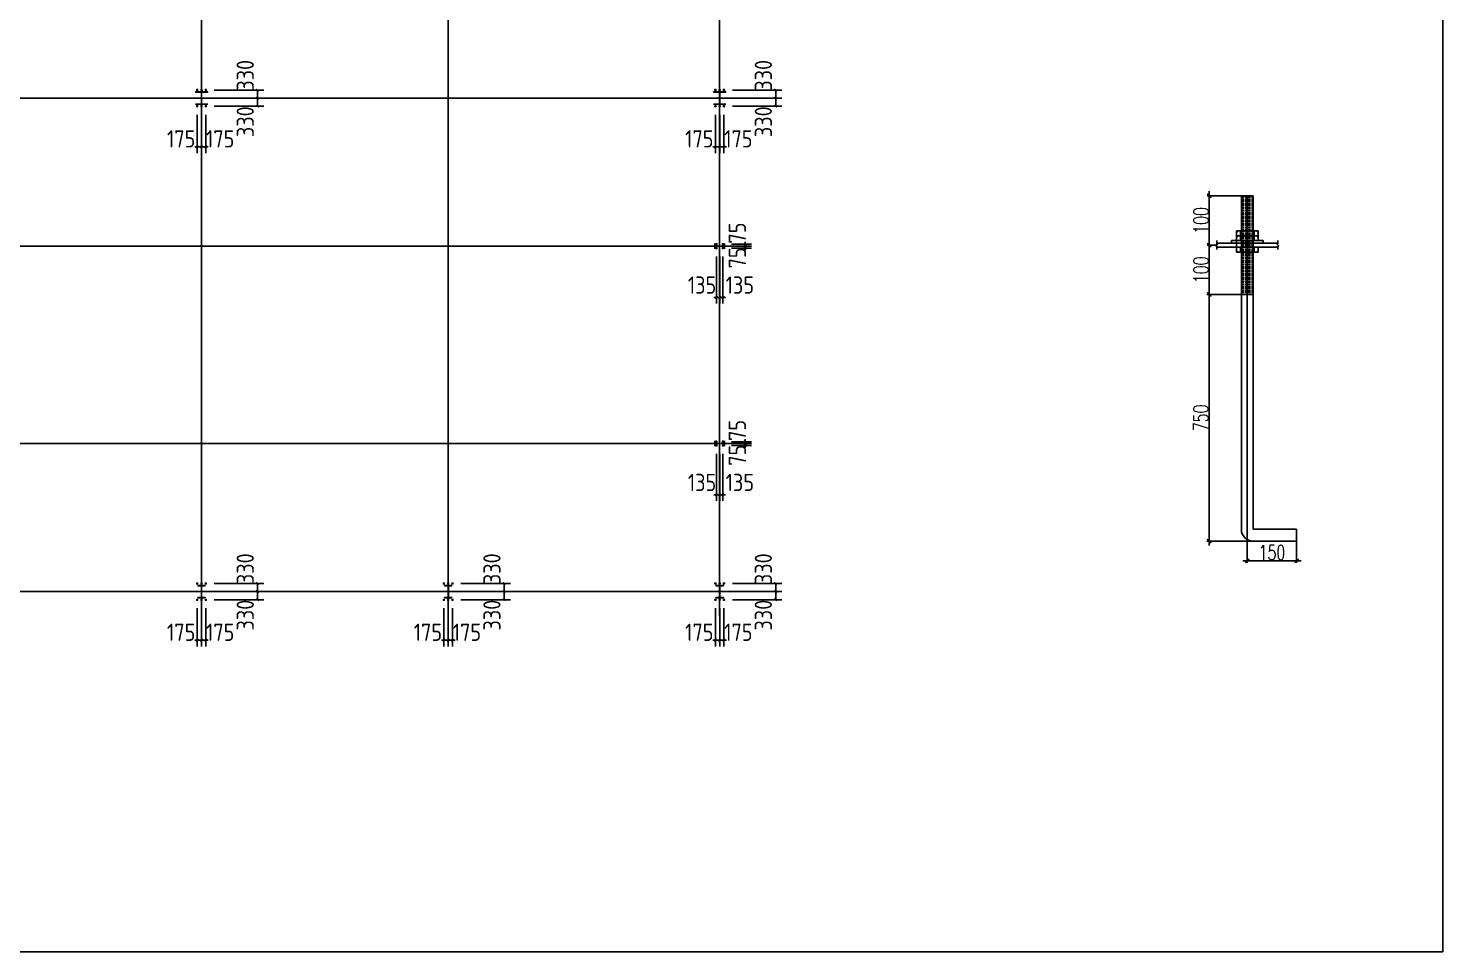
# Model space of a CAD drawing. Extents: x 546185 to 664985, y -73017 to 10983.
# Drawn here: x 607659 to 664985, y -73017 to -35587 of the extents above; entities that cross this region are included whole.
import ezdxf

# ---------------------------------------------------------------- set-up
doc = ezdxf.new("R2010")
doc.units = 0
doc.header["$LTSCALE"] = 1000
doc.header["$MEASUREMENT"] = 0
doc.layers.add('DOTE', color=1, linetype='Continuous')
doc.styles.add('DIM_FONT', font='SIMPLEX', dxfattribs={"width": 0.7, "bigfont": 'GBCBIG'})
doc.styles.get("Standard").update_dxf_attribs({"font": 'gbenor.shx', "bigfont": 'gbcbig.shx'})
doc.dimstyles.get("Standard").update_dxf_attribs({"dimscale": 100, "dimtxt": 3.5, "dimasz": 1, "dimexe": 2.5, "dimexo": 3, "dimgap": 1.5, "dimtad": 1, "dimdec": 0, "dimzin": 0, "dimdsep": 46, "dimtxsty": 'Standard', "dimblk": 'ARCHTICK', "dimcen": 0.09, "dimadec": 0, "dimazin": 0, "dimtfac": 1, "dimtdec": 0, "dimtix": 1, "dimtmove": 2, "dimatfit": 3, "dimfxl": 1, "dimtolj": 1, "dimtzin": 0, "dimarcsym": 0})
doc.dimstyles.new('WGH(1)', dxfattribs={"dimscale": 1.2, "dimtxt": 100, "dimasz": 0.5, "dimexe": 75, "dimexo": 75, "dimgap": 75, "dimtad": 1, "dimdec": 0, "dimzin": 0, "dimdsep": 46, "dimtxsty": 'DIM_FONT', "dimblk1": '_DIMX', "dimblk2": '_DIMX', "dimsah": 1, "dimcen": 0.09, "dimclrd": 3, "dimclre": 3, "dimclrt": 7, "dimadec": 0, "dimazin": 0, "dimtfac": 1, "dimtdec": 0, "dimtix": 1, "dimtmove": 2, "dimatfit": 3, "dimldrblk": '_DIMX', "dimfxl": 1, "dimtolj": 1, "dimtzin": 0, "dimarcsym": 0})

# ---------------------------------------------------------------- blocks, each defined once
blk = doc.blocks.new('_ArchTick')
at = {"color": 0, "linetype": 'ByBlock', "const_width": 0.4}
blk.add_lwpolyline([(-0.5, -0.5), (0.5, 0.5)], dxfattribs=at)
blk = doc.blocks.new('*D1139')
at = {"color": 3, "lineweight": -2}
for p, q in [((635505, -59089), (635505, -60643)), ((635680, -59089), (635680, -60643)), ((635505, -60393), (635405, -60393)), ((635505, -60393), (635680, -60393)), ((635680, -60393), (635780, -60393))]:
    blk.add_line(p, q, dxfattribs=at)
at = {"layer": 'Defpoints', "color": 0}
for p in [(635505, -58789), (635680, -58789), (635680, -60393)]:
    blk.add_point(p, dxfattribs=at)
at = {"color": 3, "lineweight": -2, "xscale": 100, "yscale": 100, "zscale": 100}
blk.add_blockref('_ArchTick', (635505, -60393), dxfattribs=at)
at = {"color": 3, "lineweight": -2, "xscale": 100, "yscale": 100, "zscale": 100, "rotation": 180}
blk.add_blockref('_ArchTick', (635680, -60393), dxfattribs=at)
at = {"color": 0, "insert": (634854, -60068), "char_height": 700, "attachment_point": 5}
blk.add_mtext('\\A1;175', dxfattribs=at)
blk = doc.blocks.new('*D1140')
at = {"color": 3, "lineweight": -2}
for p, q in [((635680, -59089), (635680, -60643)), ((635855, -59089), (635855, -60643)), ((635680, -60393), (635580, -60393)), ((635680, -60393), (635855, -60393)), ((635855, -60393), (635955, -60393))]:
    blk.add_line(p, q, dxfattribs=at)
at = {"layer": 'Defpoints', "color": 0}
for p in [(635680, -58789), (635855, -58789), (635855, -60393)]:
    blk.add_point(p, dxfattribs=at)
at = {"color": 3, "lineweight": -2, "xscale": 100, "yscale": 100, "zscale": 100}
blk.add_blockref('_ArchTick', (635680, -60393), dxfattribs=at)
at = {"color": 3, "lineweight": -2, "xscale": 100, "yscale": 100, "zscale": 100, "rotation": 180}
blk.add_blockref('_ArchTick', (635855, -60393), dxfattribs=at)
at = {"color": 0, "insert": (636436, -60068), "char_height": 700, "attachment_point": 5}
blk.add_mtext('\\A1;175', dxfattribs=at)
blk = doc.blocks.new('*D1143')
at = {"color": 3, "lineweight": -2}
for p, q in [((636155, -52494), (636970, -52494)), ((636180, -52419), (636970, -52419)), ((636720, -52419), (636720, -52319)), ((636720, -52494), (636720, -52419)), ((636720, -52494), (636720, -52594))]:
    blk.add_line(p, q, dxfattribs=at)
at = {"layer": 'Defpoints', "color": 0}
for p in [(635855, -52494), (635880, -52419), (636720, -52419)]:
    blk.add_point(p, dxfattribs=at)
at = {"color": 3, "lineweight": -2, "xscale": 100, "yscale": 100, "zscale": 100}
for p, rotation in [((636720, -52419), 270), ((636720, -52494), 90)]:
    blk.add_blockref('_ArchTick', p, dxfattribs=dict(at, rotation=rotation))
at = {"color": 0, "insert": (636398, -52895), "char_height": 700, "attachment_point": 5, "rotation": 90}
blk.add_mtext('\\A1;75', dxfattribs=at)
blk = doc.blocks.new('*D1144')
at = {"color": 3, "lineweight": -2}
for p, q in [((636155, -52344), (636970, -52344)), ((636205, -52419), (636970, -52419)), ((636720, -52344), (636720, -52244)), ((636720, -52419), (636720, -52344)), ((636720, -52419), (636720, -52519))]:
    blk.add_line(p, q, dxfattribs=at)
at = {"layer": 'Defpoints', "color": 0}
for p in [(635855, -52344), (635905, -52419), (636720, -52344)]:
    blk.add_point(p, dxfattribs=at)
at = {"color": 3, "lineweight": -2, "xscale": 100, "yscale": 100, "zscale": 100}
for p, rotation in [((636720, -52344), 270), ((636720, -52419), 90)]:
    blk.add_blockref('_ArchTick', p, dxfattribs=dict(at, rotation=rotation))
at = {"color": 0, "insert": (636395, -51887), "char_height": 700, "attachment_point": 5, "rotation": 90}
blk.add_mtext('\\A1;75', dxfattribs=at)
blk = doc.blocks.new('*D1145')
at = {"color": 3, "lineweight": -2}
for p, q in [((635545, -52834), (635545, -54747)), ((635680, -52834), (635680, -54747)), ((635545, -54497), (635445, -54497)), ((635545, -54497), (635680, -54497)), ((635680, -54497), (635780, -54497))]:
    blk.add_line(p, q, dxfattribs=at)
at = {"layer": 'Defpoints', "color": 0}
for p in [(635545, -52534), (635680, -52534), (635680, -54497)]:
    blk.add_point(p, dxfattribs=at)
at = {"color": 3, "lineweight": -2, "xscale": 100, "yscale": 100, "zscale": 100}
blk.add_blockref('_ArchTick', (635545, -54497), dxfattribs=at)
at = {"color": 3, "lineweight": -2, "xscale": 100, "yscale": 100, "zscale": 100, "rotation": 180}
blk.add_blockref('_ArchTick', (635680, -54497), dxfattribs=at)
at = {"color": 0, "insert": (634965, -53997), "char_height": 700, "attachment_point": 5}
blk.add_mtext('\\A1;135', dxfattribs=at)
blk = doc.blocks.new('*D1146')
at = {"color": 3, "lineweight": -2}
for p, q in [((635680, -52834), (635680, -54747)), ((635815, -52834), (635815, -54747)), ((635680, -54497), (635580, -54497)), ((635680, -54497), (635815, -54497)), ((635815, -54497), (635915, -54497))]:
    blk.add_line(p, q, dxfattribs=at)
at = {"layer": 'Defpoints', "color": 0}
for p in [(635680, -52534), (635815, -52534), (635815, -54497)]:
    blk.add_point(p, dxfattribs=at)
at = {"color": 3, "lineweight": -2, "xscale": 100, "yscale": 100, "zscale": 100}
blk.add_blockref('_ArchTick', (635680, -54497), dxfattribs=at)
at = {"color": 3, "lineweight": -2, "xscale": 100, "yscale": 100, "zscale": 100, "rotation": 180}
blk.add_blockref('_ArchTick', (635815, -54497), dxfattribs=at)
at = {"color": 0, "insert": (636498, -53997), "char_height": 700, "attachment_point": 5}
blk.add_mtext('\\A1;135', dxfattribs=at)
blk = doc.blocks.new('*D1158')
at = {"color": 3, "lineweight": -2}
for p, q in [((636155, -44344), (636970, -44344)), ((636205, -44419), (636970, -44419)), ((636720, -44344), (636720, -44244)), ((636720, -44419), (636720, -44344)), ((636720, -44419), (636720, -44519))]:
    blk.add_line(p, q, dxfattribs=at)
at = {"layer": 'Defpoints', "color": 0}
for p in [(635855, -44344), (635905, -44419), (636720, -44344)]:
    blk.add_point(p, dxfattribs=at)
at = {"color": 3, "lineweight": -2, "xscale": 100, "yscale": 100, "zscale": 100}
for p, rotation in [((636720, -44344), 270), ((636720, -44419), 90)]:
    blk.add_blockref('_ArchTick', p, dxfattribs=dict(at, rotation=rotation))
at = {"color": 0, "insert": (636395, -43887), "char_height": 700, "attachment_point": 5, "rotation": 90}
blk.add_mtext('\\A1;75', dxfattribs=at)
blk = doc.blocks.new('*D1159')
at = {"color": 3, "lineweight": -2}
for p, q in [((635545, -44834), (635545, -46747)), ((635680, -44834), (635680, -46747)), ((635545, -46497), (635445, -46497)), ((635545, -46497), (635680, -46497)), ((635680, -46497), (635780, -46497))]:
    blk.add_line(p, q, dxfattribs=at)
at = {"layer": 'Defpoints', "color": 0}
for p in [(635545, -44534), (635680, -44534), (635680, -46497)]:
    blk.add_point(p, dxfattribs=at)
at = {"color": 3, "lineweight": -2, "xscale": 100, "yscale": 100, "zscale": 100}
blk.add_blockref('_ArchTick', (635545, -46497), dxfattribs=at)
at = {"color": 3, "lineweight": -2, "xscale": 100, "yscale": 100, "zscale": 100, "rotation": 180}
blk.add_blockref('_ArchTick', (635680, -46497), dxfattribs=at)
at = {"color": 0, "insert": (634965, -45997), "char_height": 700, "attachment_point": 5}
blk.add_mtext('\\A1;135', dxfattribs=at)
blk = doc.blocks.new('*D1160')
at = {"color": 3, "lineweight": -2}
for p, q in [((635680, -44834), (635680, -46747)), ((635815, -44834), (635815, -46747)), ((635680, -46497), (635580, -46497)), ((635680, -46497), (635815, -46497)), ((635815, -46497), (635915, -46497))]:
    blk.add_line(p, q, dxfattribs=at)
at = {"layer": 'Defpoints', "color": 0}
for p in [(635680, -44534), (635815, -44534), (635815, -46497)]:
    blk.add_point(p, dxfattribs=at)
at = {"color": 3, "lineweight": -2, "xscale": 100, "yscale": 100, "zscale": 100}
blk.add_blockref('_ArchTick', (635680, -46497), dxfattribs=at)
at = {"color": 3, "lineweight": -2, "xscale": 100, "yscale": 100, "zscale": 100, "rotation": 180}
blk.add_blockref('_ArchTick', (635815, -46497), dxfattribs=at)
at = {"color": 0, "insert": (636498, -45997), "char_height": 700, "attachment_point": 5}
blk.add_mtext('\\A1;135', dxfattribs=at)
blk = doc.blocks.new('*D1185')
at = {"color": 3, "lineweight": -2}
for p, q in [((636195, -58419), (638201, -58419)), ((637951, -58749), (637951, -58419)), ((636195, -58749), (638201, -58749))]:
    blk.add_line(p, q, dxfattribs=at)
at = {"layer": 'Defpoints', "color": 0}
for p in [(635895, -58419), (637951, -58419), (635895, -58749)]:
    blk.add_point(p, dxfattribs=at)
at = {"color": 3, "lineweight": -2, "xscale": 100, "yscale": 100, "zscale": 100}
for p, rotation in [((637951, -58419), 90), ((637951, -58749), 270)]:
    blk.add_blockref('_ArchTick', p, dxfattribs=dict(at, rotation=rotation))
at = {"color": 0, "insert": (637451, -59374), "char_height": 700, "attachment_point": 5, "rotation": 90}
blk.add_mtext('\\A1;330', dxfattribs=at)
blk = doc.blocks.new('*D1186')
at = {"color": 3, "lineweight": -2}
for p, q in [((636195, -58089), (638201, -58089)), ((636195, -58419), (638201, -58419)), ((637951, -58419), (637951, -58089))]:
    blk.add_line(p, q, dxfattribs=at)
at = {"layer": 'Defpoints', "color": 0}
for p in [(635895, -58089), (635895, -58419), (637951, -58089)]:
    blk.add_point(p, dxfattribs=at)
at = {"color": 3, "lineweight": -2, "xscale": 100, "yscale": 100, "zscale": 100}
for p, rotation in [((637951, -58089), 90), ((637951, -58419), 270)]:
    blk.add_blockref('_ArchTick', p, dxfattribs=dict(at, rotation=rotation))
at = {"color": 0, "insert": (637451, -57493), "char_height": 700, "attachment_point": 5, "rotation": 90}
blk.add_mtext('\\A1;330', dxfattribs=at)
blk = doc.blocks.new('*D1187')
at = {"color": 3, "lineweight": -2}
for p, q in [((624505, -59089), (624505, -60643)), ((624680, -59089), (624680, -60643)), ((624505, -60393), (624405, -60393)), ((624505, -60393), (624680, -60393)), ((624680, -60393), (624780, -60393))]:
    blk.add_line(p, q, dxfattribs=at)
at = {"layer": 'Defpoints', "color": 0}
for p in [(624505, -58789), (624680, -58789), (624680, -60393)]:
    blk.add_point(p, dxfattribs=at)
at = {"color": 3, "lineweight": -2, "xscale": 100, "yscale": 100, "zscale": 100}
blk.add_blockref('_ArchTick', (624505, -60393), dxfattribs=at)
at = {"color": 3, "lineweight": -2, "xscale": 100, "yscale": 100, "zscale": 100, "rotation": 180}
blk.add_blockref('_ArchTick', (624680, -60393), dxfattribs=at)
at = {"color": 0, "insert": (623854, -60068), "char_height": 700, "attachment_point": 5}
blk.add_mtext('\\A1;175', dxfattribs=at)
blk = doc.blocks.new('*D1188')
at = {"color": 3, "lineweight": -2}
for p, q in [((624680, -59089), (624680, -60643)), ((624855, -59089), (624855, -60643)), ((624680, -60393), (624580, -60393)), ((624680, -60393), (624855, -60393)), ((624855, -60393), (624955, -60393))]:
    blk.add_line(p, q, dxfattribs=at)
at = {"layer": 'Defpoints', "color": 0}
for p in [(624680, -58789), (624855, -58789), (624855, -60393)]:
    blk.add_point(p, dxfattribs=at)
at = {"color": 3, "lineweight": -2, "xscale": 100, "yscale": 100, "zscale": 100}
blk.add_blockref('_ArchTick', (624680, -60393), dxfattribs=at)
at = {"color": 3, "lineweight": -2, "xscale": 100, "yscale": 100, "zscale": 100, "rotation": 180}
blk.add_blockref('_ArchTick', (624855, -60393), dxfattribs=at)
at = {"color": 0, "insert": (625436, -60068), "char_height": 700, "attachment_point": 5}
blk.add_mtext('\\A1;175', dxfattribs=at)
blk = doc.blocks.new('*D1189')
at = {"color": 3, "lineweight": -2}
for p, q in [((625195, -58419), (627201, -58419)), ((626951, -58749), (626951, -58419)), ((625195, -58749), (627201, -58749))]:
    blk.add_line(p, q, dxfattribs=at)
at = {"layer": 'Defpoints', "color": 0}
for p in [(624895, -58419), (626951, -58419), (624895, -58749)]:
    blk.add_point(p, dxfattribs=at)
at = {"color": 3, "lineweight": -2, "xscale": 100, "yscale": 100, "zscale": 100}
for p, rotation in [((626951, -58419), 90), ((626951, -58749), 270)]:
    blk.add_blockref('_ArchTick', p, dxfattribs=dict(at, rotation=rotation))
at = {"color": 0, "insert": (626451, -59374), "char_height": 700, "attachment_point": 5, "rotation": 90}
blk.add_mtext('\\A1;330', dxfattribs=at)
blk = doc.blocks.new('*D1190')
at = {"color": 3, "lineweight": -2}
for p, q in [((625195, -58089), (627201, -58089)), ((625195, -58419), (627201, -58419)), ((626951, -58419), (626951, -58089))]:
    blk.add_line(p, q, dxfattribs=at)
at = {"layer": 'Defpoints', "color": 0}
for p in [(624895, -58089), (624895, -58419), (626951, -58089)]:
    blk.add_point(p, dxfattribs=at)
at = {"color": 3, "lineweight": -2, "xscale": 100, "yscale": 100, "zscale": 100}
for p, rotation in [((626951, -58089), 90), ((626951, -58419), 270)]:
    blk.add_blockref('_ArchTick', p, dxfattribs=dict(at, rotation=rotation))
at = {"color": 0, "insert": (626451, -57493), "char_height": 700, "attachment_point": 5, "rotation": 90}
blk.add_mtext('\\A1;330', dxfattribs=at)
blk = doc.blocks.new('*D1191')
at = {"color": 3, "lineweight": -2}
for p, q in [((614505, -59089), (614505, -60643)), ((614680, -59089), (614680, -60643)), ((614505, -60393), (614405, -60393)), ((614505, -60393), (614680, -60393)), ((614680, -60393), (614780, -60393))]:
    blk.add_line(p, q, dxfattribs=at)
at = {"layer": 'Defpoints', "color": 0}
for p in [(614505, -58789), (614680, -58789), (614680, -60393)]:
    blk.add_point(p, dxfattribs=at)
at = {"color": 3, "lineweight": -2, "xscale": 100, "yscale": 100, "zscale": 100}
blk.add_blockref('_ArchTick', (614505, -60393), dxfattribs=at)
at = {"color": 3, "lineweight": -2, "xscale": 100, "yscale": 100, "zscale": 100, "rotation": 180}
blk.add_blockref('_ArchTick', (614680, -60393), dxfattribs=at)
at = {"color": 0, "insert": (613854, -60068), "char_height": 700, "attachment_point": 5}
blk.add_mtext('\\A1;175', dxfattribs=at)
blk = doc.blocks.new('*D1192')
at = {"color": 3, "lineweight": -2}
for p, q in [((614680, -59089), (614680, -60643)), ((614855, -59089), (614855, -60643)), ((614680, -60393), (614580, -60393)), ((614680, -60393), (614855, -60393)), ((614855, -60393), (614955, -60393))]:
    blk.add_line(p, q, dxfattribs=at)
at = {"layer": 'Defpoints', "color": 0}
for p in [(614680, -58789), (614855, -58789), (614855, -60393)]:
    blk.add_point(p, dxfattribs=at)
at = {"color": 3, "lineweight": -2, "xscale": 100, "yscale": 100, "zscale": 100}
blk.add_blockref('_ArchTick', (614680, -60393), dxfattribs=at)
at = {"color": 3, "lineweight": -2, "xscale": 100, "yscale": 100, "zscale": 100, "rotation": 180}
blk.add_blockref('_ArchTick', (614855, -60393), dxfattribs=at)
at = {"color": 0, "insert": (615436, -60068), "char_height": 700, "attachment_point": 5}
blk.add_mtext('\\A1;175', dxfattribs=at)
blk = doc.blocks.new('*D1193')
at = {"color": 3, "lineweight": -2}
for p, q in [((615195, -58419), (617201, -58419)), ((616951, -58749), (616951, -58419)), ((615195, -58749), (617201, -58749))]:
    blk.add_line(p, q, dxfattribs=at)
at = {"layer": 'Defpoints', "color": 0}
for p in [(614895, -58419), (616951, -58419), (614895, -58749)]:
    blk.add_point(p, dxfattribs=at)
at = {"color": 3, "lineweight": -2, "xscale": 100, "yscale": 100, "zscale": 100}
for p, rotation in [((616951, -58419), 90), ((616951, -58749), 270)]:
    blk.add_blockref('_ArchTick', p, dxfattribs=dict(at, rotation=rotation))
at = {"color": 0, "insert": (616451, -59374), "char_height": 700, "attachment_point": 5, "rotation": 90}
blk.add_mtext('\\A1;330', dxfattribs=at)
blk = doc.blocks.new('*D1194')
at = {"color": 3, "lineweight": -2}
for p, q in [((615195, -58089), (617201, -58089)), ((615195, -58419), (617201, -58419)), ((616951, -58419), (616951, -58089))]:
    blk.add_line(p, q, dxfattribs=at)
at = {"layer": 'Defpoints', "color": 0}
for p in [(614895, -58089), (614895, -58419), (616951, -58089)]:
    blk.add_point(p, dxfattribs=at)
at = {"color": 3, "lineweight": -2, "xscale": 100, "yscale": 100, "zscale": 100}
for p, rotation in [((616951, -58089), 90), ((616951, -58419), 270)]:
    blk.add_blockref('_ArchTick', p, dxfattribs=dict(at, rotation=rotation))
at = {"color": 0, "insert": (616451, -57493), "char_height": 700, "attachment_point": 5, "rotation": 90}
blk.add_mtext('\\A1;330', dxfattribs=at)
blk = doc.blocks.new('*D1406')
at = {"color": 3, "lineweight": -2}
for p, q in [((636155, -44494), (636970, -44494)), ((636180, -44419), (636970, -44419)), ((636720, -44419), (636720, -44319)), ((636720, -44494), (636720, -44419)), ((636720, -44494), (636720, -44594))]:
    blk.add_line(p, q, dxfattribs=at)
at = {"layer": 'Defpoints', "color": 0}
for p in [(635855, -44494), (635880, -44419), (636720, -44419)]:
    blk.add_point(p, dxfattribs=at)
at = {"color": 3, "lineweight": -2, "xscale": 100, "yscale": 100, "zscale": 100}
for p, rotation in [((636720, -44419), 270), ((636720, -44494), 90)]:
    blk.add_blockref('_ArchTick', p, dxfattribs=dict(at, rotation=rotation))
at = {"color": 0, "insert": (636398, -44895), "char_height": 700, "attachment_point": 5, "rotation": 90}
blk.add_mtext('\\A1;75', dxfattribs=at)
blk = doc.blocks.new('*D1911')
at = {"color": 3, "lineweight": -2}
for p, q in [((635505, -39089), (635505, -40643)), ((635680, -39089), (635680, -40643)), ((635505, -40393), (635405, -40393)), ((635505, -40393), (635680, -40393)), ((635680, -40393), (635780, -40393))]:
    blk.add_line(p, q, dxfattribs=at)
at = {"layer": 'Defpoints', "color": 0}
for p in [(635505, -38789), (635680, -38789), (635680, -40393)]:
    blk.add_point(p, dxfattribs=at)
at = {"color": 3, "lineweight": -2, "xscale": 100, "yscale": 100, "zscale": 100}
blk.add_blockref('_ArchTick', (635505, -40393), dxfattribs=at)
at = {"color": 3, "lineweight": -2, "xscale": 100, "yscale": 100, "zscale": 100, "rotation": 180}
blk.add_blockref('_ArchTick', (635680, -40393), dxfattribs=at)
at = {"color": 0, "insert": (634854, -40068), "char_height": 700, "attachment_point": 5}
blk.add_mtext('\\A1;175', dxfattribs=at)
blk = doc.blocks.new('*D1912')
at = {"color": 3, "lineweight": -2}
for p, q in [((635680, -39089), (635680, -40643)), ((635855, -39089), (635855, -40643)), ((635680, -40393), (635580, -40393)), ((635680, -40393), (635855, -40393)), ((635855, -40393), (635955, -40393))]:
    blk.add_line(p, q, dxfattribs=at)
at = {"layer": 'Defpoints', "color": 0}
for p in [(635680, -38789), (635855, -38789), (635855, -40393)]:
    blk.add_point(p, dxfattribs=at)
at = {"color": 3, "lineweight": -2, "xscale": 100, "yscale": 100, "zscale": 100}
blk.add_blockref('_ArchTick', (635680, -40393), dxfattribs=at)
at = {"color": 3, "lineweight": -2, "xscale": 100, "yscale": 100, "zscale": 100, "rotation": 180}
blk.add_blockref('_ArchTick', (635855, -40393), dxfattribs=at)
at = {"color": 0, "insert": (636436, -40068), "char_height": 700, "attachment_point": 5}
blk.add_mtext('\\A1;175', dxfattribs=at)
blk = doc.blocks.new('*D1913')
at = {"color": 3, "lineweight": -2}
for p, q in [((636195, -38419), (638201, -38419)), ((636195, -38749), (638201, -38749)), ((637951, -38749), (637951, -38419))]:
    blk.add_line(p, q, dxfattribs=at)
at = {"layer": 'Defpoints', "color": 0}
for p in [(635895, -38419), (635895, -38749), (637951, -38419)]:
    blk.add_point(p, dxfattribs=at)
at = {"color": 3, "lineweight": -2, "xscale": 100, "yscale": 100, "zscale": 100}
for p, rotation in [((637951, -38419), 90), ((637951, -38749), 270)]:
    blk.add_blockref('_ArchTick', p, dxfattribs=dict(at, rotation=rotation))
at = {"color": 0, "insert": (637451, -39374), "char_height": 700, "attachment_point": 5, "rotation": 90}
blk.add_mtext('\\A1;330', dxfattribs=at)
blk = doc.blocks.new('*D1914')
at = {"color": 3, "lineweight": -2}
for p, q in [((636195, -38089), (638201, -38089)), ((637951, -38419), (637951, -38089)), ((636195, -38419), (638201, -38419))]:
    blk.add_line(p, q, dxfattribs=at)
at = {"layer": 'Defpoints', "color": 0}
for p in [(635895, -38089), (637951, -38089), (635895, -38419)]:
    blk.add_point(p, dxfattribs=at)
at = {"color": 3, "lineweight": -2, "xscale": 100, "yscale": 100, "zscale": 100}
for p, rotation in [((637951, -38089), 90), ((637951, -38419), 270)]:
    blk.add_blockref('_ArchTick', p, dxfattribs=dict(at, rotation=rotation))
at = {"color": 0, "insert": (637451, -37493), "char_height": 700, "attachment_point": 5, "rotation": 90}
blk.add_mtext('\\A1;330', dxfattribs=at)
blk = doc.blocks.new('*D1915')
at = {"color": 3, "lineweight": -2}
for p, q in [((614505, -39089), (614505, -40643)), ((614680, -39089), (614680, -40643)), ((614505, -40393), (614405, -40393)), ((614505, -40393), (614680, -40393)), ((614680, -40393), (614780, -40393))]:
    blk.add_line(p, q, dxfattribs=at)
at = {"layer": 'Defpoints', "color": 0}
for p in [(614505, -38789), (614680, -38789), (614680, -40393)]:
    blk.add_point(p, dxfattribs=at)
at = {"color": 3, "lineweight": -2, "xscale": 100, "yscale": 100, "zscale": 100}
blk.add_blockref('_ArchTick', (614505, -40393), dxfattribs=at)
at = {"color": 3, "lineweight": -2, "xscale": 100, "yscale": 100, "zscale": 100, "rotation": 180}
blk.add_blockref('_ArchTick', (614680, -40393), dxfattribs=at)
at = {"color": 0, "insert": (613854, -40068), "char_height": 700, "attachment_point": 5}
blk.add_mtext('\\A1;175', dxfattribs=at)
blk = doc.blocks.new('*D1916')
at = {"color": 3, "lineweight": -2}
for p, q in [((614680, -39089), (614680, -40643)), ((614855, -39089), (614855, -40643)), ((614680, -40393), (614580, -40393)), ((614680, -40393), (614855, -40393)), ((614855, -40393), (614955, -40393))]:
    blk.add_line(p, q, dxfattribs=at)
at = {"layer": 'Defpoints', "color": 0}
for p in [(614680, -38789), (614855, -38789), (614855, -40393)]:
    blk.add_point(p, dxfattribs=at)
at = {"color": 3, "lineweight": -2, "xscale": 100, "yscale": 100, "zscale": 100}
blk.add_blockref('_ArchTick', (614680, -40393), dxfattribs=at)
at = {"color": 3, "lineweight": -2, "xscale": 100, "yscale": 100, "zscale": 100, "rotation": 180}
blk.add_blockref('_ArchTick', (614855, -40393), dxfattribs=at)
at = {"color": 0, "insert": (615436, -40068), "char_height": 700, "attachment_point": 5}
blk.add_mtext('\\A1;175', dxfattribs=at)
blk = doc.blocks.new('*D1917')
at = {"color": 3, "lineweight": -2}
for p, q in [((615195, -38419), (617201, -38419)), ((615195, -38749), (617201, -38749)), ((616951, -38749), (616951, -38419))]:
    blk.add_line(p, q, dxfattribs=at)
at = {"layer": 'Defpoints', "color": 0}
for p in [(614895, -38419), (614895, -38749), (616951, -38419)]:
    blk.add_point(p, dxfattribs=at)
at = {"color": 3, "lineweight": -2, "xscale": 100, "yscale": 100, "zscale": 100}
for p, rotation in [((616951, -38419), 90), ((616951, -38749), 270)]:
    blk.add_blockref('_ArchTick', p, dxfattribs=dict(at, rotation=rotation))
at = {"color": 0, "insert": (616451, -39374), "char_height": 700, "attachment_point": 5, "rotation": 90}
blk.add_mtext('\\A1;330', dxfattribs=at)
blk = doc.blocks.new('*D1918')
at = {"color": 3, "lineweight": -2}
for p, q in [((615195, -38089), (617201, -38089)), ((616951, -38419), (616951, -38089)), ((615195, -38419), (617201, -38419))]:
    blk.add_line(p, q, dxfattribs=at)
at = {"layer": 'Defpoints', "color": 0}
for p in [(614895, -38089), (616951, -38089), (614895, -38419)]:
    blk.add_point(p, dxfattribs=at)
at = {"color": 3, "lineweight": -2, "xscale": 100, "yscale": 100, "zscale": 100}
for p, rotation in [((616951, -38089), 90), ((616951, -38419), 270)]:
    blk.add_blockref('_ArchTick', p, dxfattribs=dict(at, rotation=rotation))
at = {"color": 0, "insert": (616451, -37493), "char_height": 700, "attachment_point": 5, "rotation": 90}
blk.add_mtext('\\A1;330', dxfattribs=at)
blk = doc.blocks.new('_DIMX')
blk.add_line((-150, 0), (150, 0))
at = {"const_width": 50}
blk.add_lwpolyline([(-70, -70), (70, 70)], dxfattribs=at)
blk = doc.blocks.new('*D1927')
at = {"color": 3, "lineweight": -2}
for p, q in [((657292, -42376), (655433, -42376)), ((655523, -42377), (655523, -44374)), ((655812, -44376), (655433, -44376))]:
    blk.add_line(p, q, dxfattribs=at)
at = {"layer": 'Defpoints', "color": 0}
for p in [(657304, -42376), (655523, -44376), (655824, -44376)]:
    blk.add_point(p, dxfattribs=at)
at = {"color": 3, "lineweight": -2, "xscale": 1.2, "yscale": 1.2, "zscale": 1.2}
for p, rotation in [((655523, -42376), 90), ((655523, -44376), 270)]:
    blk.add_blockref('_DIMX', p, dxfattribs=dict(at, rotation=rotation))
at = {"color": 7, "insert": (655187, -43376), "char_height": 600, "attachment_point": 5, "rotation": 90, "style": 'DIM_FONT'}
blk.add_mtext('\\A1;100', dxfattribs=at)
blk = doc.blocks.new('*D1928')
at = {"color": 3, "lineweight": -2}
for p, q in [((655812, -44376), (655433, -44376)), ((655523, -44377), (655523, -46374)), ((656812, -46376), (655433, -46376))]:
    blk.add_line(p, q, dxfattribs=at)
at = {"layer": 'Defpoints', "color": 0}
for p in [(655824, -44376), (655523, -46376), (656824, -46376)]:
    blk.add_point(p, dxfattribs=at)
at = {"color": 3, "lineweight": -2, "xscale": 1.2, "yscale": 1.2, "zscale": 1.2}
for p, rotation in [((655523, -44376), 90), ((655523, -46376), 270)]:
    blk.add_blockref('_DIMX', p, dxfattribs=dict(at, rotation=rotation))
at = {"color": 7, "insert": (655187, -45376), "char_height": 600, "attachment_point": 5, "rotation": 90, "style": 'DIM_FONT'}
blk.add_mtext('\\A1;100', dxfattribs=at)
blk = doc.blocks.new('*D1929')
at = {"color": 3, "lineweight": -2}
for p, q in [((656812, -46376), (655431, -46376)), ((655521, -46377), (655521, -56374)), ((657292, -56376), (655431, -56376))]:
    blk.add_line(p, q, dxfattribs=at)
at = {"layer": 'Defpoints', "color": 0}
for p in [(656824, -46376), (655521, -56376), (657304, -56376)]:
    blk.add_point(p, dxfattribs=at)
at = {"color": 3, "lineweight": -2, "xscale": 1.2, "yscale": 1.2, "zscale": 1.2}
for p, rotation in [((655521, -46376), 90), ((655521, -56376), 270)]:
    blk.add_blockref('_DIMX', p, dxfattribs=dict(at, rotation=rotation))
at = {"color": 7, "insert": (655185, -51376), "char_height": 600, "attachment_point": 5, "rotation": 90, "style": 'DIM_FONT'}
blk.add_mtext('\\A1;750', dxfattribs=at)
blk = doc.blocks.new('*D1930')
at = {"color": 3, "lineweight": -2}
for p, q in [((657064, -55908), (657064, -57261)), ((659064, -55908), (659064, -57261)), ((657065, -57171), (659063, -57171))]:
    blk.add_line(p, q, dxfattribs=at)
at = {"layer": 'Defpoints', "color": 0}
for p in [(657064, -55896), (659064, -55896), (659064, -57171)]:
    blk.add_point(p, dxfattribs=at)
at = {"color": 3, "lineweight": -2, "xscale": 1.2, "yscale": 1.2, "zscale": 1.2, "rotation": 180}
blk.add_blockref('_DIMX', (657064, -57171), dxfattribs=at)
at = {"color": 3, "lineweight": -2, "xscale": 1.2, "yscale": 1.2, "zscale": 1.2}
blk.add_blockref('_DIMX', (659064, -57171), dxfattribs=at)
at = {"color": 7, "insert": (658064, -56835), "char_height": 600, "attachment_point": 5, "style": 'DIM_FONT'}
blk.add_mtext('\\A1;150', dxfattribs=at)

msp = doc.modelspace()

# ---------------------------------------------------------------- hatches: boundary and pattern name
h = msp.add_hatch()
h.set_pattern_fill('ACAD_ISO09W100', color=0, scale=100, style=0)
h.set_pattern_definition([(0, (-12443834.056, -104711.56), (0, 75), [360, -45, 90, -45, 90, -45])])
h.paths.add_polyline_path([(657303.9, -42375.6), (657063.9, -42375.6), (657063.9, -43795.6), (657303.9, -43795.6)])
h.paths.add_polyline_path([(657063.9, -42375.6), (656823.9, -42375.6), (656823.9, -43795.6), (657063.9, -43795.6)])
h.paths.add_polyline_path([(657063.9, -43995.6), (657063.9, -43795.6), (656823.9, -43795.6), (656823.9, -43995.6)])
h.paths.add_polyline_path([(657303.9, -43995.6), (657303.9, -43795.6), (657063.9, -43795.6), (657063.9, -43995.6)])
h.paths.add_polyline_path([(657303.9, -44195.6), (657303.9, -43995.6), (657063.9, -43995.6), (657063.9, -44195.6)])
h.paths.add_polyline_path([(657063.9, -44195.6), (657063.9, -43995.6), (656823.9, -43995.6), (656823.9, -44195.6)])
h.paths.add_polyline_path([(657063.9, -44295.6), (657063.9, -44195.6), (656823.9, -44195.6), (656823.9, -44295.6)])
h.paths.add_polyline_path([(657303.9, -44295.6), (657303.9, -44195.6), (657063.9, -44195.6), (657063.9, -44295.6)])
h.paths.add_polyline_path([(657303.9, -44455.6), (657303.9, -44295.6), (657063.9, -44295.6), (657063.9, -44455.6)])
h.paths.add_polyline_path([(657063.9, -44455.6), (657063.9, -44295.6), (656823.9, -44295.6), (656823.9, -44455.6)])
h.paths.add_polyline_path([(657063.9, -44455.6), (656823.9, -44455.6), (656823.9, -46375.6), (657063.9, -46375.6)])
h.paths.add_polyline_path([(657303.9, -44455.6), (657063.9, -44455.6), (657063.9, -46375.6), (657303.9, -46375.6)])

# ---------------------------------------------------------------- linework, layer by layer
at = {"color": 4}
for p, q in [((614429.9, -38168.8), (614929.9, -38168.8)), ((614429.9, -38168.8), (614429.9, -38180.8)), ((614429.9, -38180.8), (614929.9, -38180.8)), ((614679.9, -38168.8), (614549.9, -38168.8)), ((614675.9, -38656.8), (614675.9, -38180.8)), ((614683.9, -38656.8), (614683.9, -38180.8)), ((614929.9, -38168.8), (614929.9, -38180.8)), ((635429.9, -38168.8), (635929.9, -38168.8)), ((635429.9, -38168.8), (635429.9, -38180.8)), ((635429.9, -38180.8), (635929.9, -38180.8)), ((635679.9, -38168.8), (635549.9, -38168.8)), ((635675.9, -38656.8), (635675.9, -38180.8)), ((635683.9, -38656.8), (635683.9, -38180.8)), ((635929.9, -38168.8), (635929.9, -38180.8)), ((614429.9, -38656.8), (614929.9, -38656.8)), ((614429.9, -38656.8), (614429.9, -38668.8)), ((614429.9, -38668.8), (614929.9, -38668.8)), ((614679.9, -38668.8), (614549.9, -38668.8)), ((614929.9, -38656.8), (614929.9, -38668.8)), ((635429.9, -38656.8), (635929.9, -38656.8)), ((635429.9, -38656.8), (635429.9, -38668.8)), ((635429.9, -38668.8), (635929.9, -38668.8)), ((635679.9, -38668.8), (635549.9, -38668.8)), ((635929.9, -38656.8), (635929.9, -38668.8)), ((635479.9, -44418.8), (635479.9, -44308.8)), ((635479.9, -44308.8), (635479.9, -44528.8)), ((635479.9, -44308.8), (635489.9, -44308.8)), ((635479.9, -44528.8), (635489.9, -44528.8)), ((635489.9, -44308.8), (635489.9, -44528.8)), ((635679.9, -44415.8), (635489.9, -44415.8)), ((635679.9, -44421.8), (635489.9, -44421.8)), ((635679.9, -44415.8), (635869.9, -44415.8)), ((635679.9, -44421.8), (635869.9, -44421.8)), ((635869.9, -44308.8), (635869.9, -44528.8)), ((635869.9, -44308.8), (635879.9, -44308.8)), ((635869.9, -44528.8), (635879.9, -44528.8)), ((635879.9, -44418.8), (635879.9, -44308.8)), ((635879.9, -44308.8), (635879.9, -44528.8)), ((635479.9, -52418.8), (635479.9, -52308.8)), ((635479.9, -52308.8), (635479.9, -52528.8)), ((635479.9, -52308.8), (635489.9, -52308.8)), ((635479.9, -52528.8), (635489.9, -52528.8)), ((635489.9, -52308.8), (635489.9, -52528.8)), ((635679.9, -52415.8), (635489.9, -52415.8)), ((635679.9, -52421.8), (635489.9, -52421.8)), ((635679.9, -52415.8), (635869.9, -52415.8)), ((635679.9, -52421.8), (635869.9, -52421.8)), ((635869.9, -52308.8), (635869.9, -52528.8)), ((635869.9, -52308.8), (635879.9, -52308.8)), ((635869.9, -52528.8), (635879.9, -52528.8)), ((635879.9, -52418.8), (635879.9, -52308.8)), ((635879.9, -52308.8), (635879.9, -52528.8)), ((614529.9, -58168.8), (614829.9, -58168.8)), ((614529.9, -58168.8), (614529.9, -58180.8)), ((614529.9, -58180.8), (614829.9, -58180.8)), ((614679.9, -58168.8), (614549.9, -58168.8)), ((614675.9, -58656.8), (614675.9, -58180.8)), ((614683.9, -58656.8), (614683.9, -58180.8)), ((614829.9, -58168.8), (614829.9, -58180.8)), ((624529.9, -58168.8), (624829.9, -58168.8)), ((624529.9, -58168.8), (624529.9, -58180.8)), ((624529.9, -58180.8), (624829.9, -58180.8)), ((624679.9, -58168.8), (624549.9, -58168.8)), ((624675.9, -58656.8), (624675.9, -58180.8)), ((624683.9, -58656.8), (624683.9, -58180.8)), ((624829.9, -58168.8), (624829.9, -58180.8)), ((635529.9, -58168.8), (635829.9, -58168.8)), ((635529.9, -58168.8), (635529.9, -58180.8)), ((635529.9, -58180.8), (635829.9, -58180.8)), ((635679.9, -58168.8), (635549.9, -58168.8)), ((635675.9, -58656.8), (635675.9, -58180.8)), ((635683.9, -58656.8), (635683.9, -58180.8)), ((635829.9, -58168.8), (635829.9, -58180.8)), ((614529.9, -58656.8), (614829.9, -58656.8)), ((614529.9, -58656.8), (614529.9, -58668.8)), ((614529.9, -58668.8), (614829.9, -58668.8)), ((614679.9, -58668.8), (614549.9, -58668.8)), ((614829.9, -58656.8), (614829.9, -58668.8)), ((624529.9, -58656.8), (624829.9, -58656.8)), ((624529.9, -58656.8), (624529.9, -58668.8)), ((624529.9, -58668.8), (624829.9, -58668.8)), ((624679.9, -58668.8), (624549.9, -58668.8)), ((624829.9, -58656.8), (624829.9, -58668.8)), ((635529.9, -58656.8), (635829.9, -58656.8)), ((635529.9, -58656.8), (635529.9, -58668.8)), ((635529.9, -58668.8), (635829.9, -58668.8)), ((635679.9, -58668.8), (635549.9, -58668.8)), ((635829.9, -58656.8), (635829.9, -58668.8))]:
    msp.add_line(p, q, dxfattribs=at)
for p, q in [((614464.4, -38088.8), (614545.4, -38088.8)), ((614504.9, -38088.8), (614484.4, -38088.8)), ((614504.9, -38048.3), (614504.9, -38129.3)), ((614504.9, -38088.8), (614504.9, -38068.3)), ((614639.4, -38088.8), (614720.4, -38088.8)), ((614679.9, -38088.8), (614659.4, -38088.8)), ((614679.9, -38048.3), (614679.9, -38129.3)), ((614679.9, -38088.8), (614679.9, -38068.3)), ((614814.4, -38088.8), (614895.4, -38088.8)), ((614854.9, -38088.8), (614834.4, -38088.8)), ((614854.9, -38048.3), (614854.9, -38129.3)), ((614854.9, -38088.8), (614854.9, -38068.3)), ((635464.4, -38088.8), (635545.4, -38088.8)), ((635504.9, -38088.8), (635484.4, -38088.8)), ((635504.9, -38048.3), (635504.9, -38129.3)), ((635504.9, -38088.8), (635504.9, -38068.3)), ((635639.4, -38088.8), (635720.4, -38088.8)), ((635679.9, -38088.8), (635659.4, -38088.8)), ((635679.9, -38048.3), (635679.9, -38129.3)), ((635679.9, -38088.8), (635679.9, -38068.3)), ((635814.4, -38088.8), (635895.4, -38088.8)), ((635854.9, -38088.8), (635834.4, -38088.8)), ((635854.9, -38048.3), (635854.9, -38129.3)), ((635854.9, -38088.8), (635854.9, -38068.3)), ((614464.4, -38748.8), (614545.4, -38748.8)), ((614504.9, -38748.8), (614484.4, -38748.8)), ((614504.9, -38708.3), (614504.9, -38789.3)), ((614504.9, -38748.8), (614504.9, -38728.3)), ((614639.4, -38748.8), (614720.4, -38748.8)), ((614679.9, -38748.8), (614659.4, -38748.8)), ((614679.9, -38708.3), (614679.9, -38789.3)), ((614679.9, -38748.8), (614679.9, -38728.3)), ((614814.4, -38748.8), (614895.4, -38748.8)), ((614854.9, -38748.8), (614834.4, -38748.8)), ((614854.9, -38708.3), (614854.9, -38789.3)), ((614854.9, -38748.8), (614854.9, -38728.3)), ((635464.4, -38748.8), (635545.4, -38748.8)), ((635504.9, -38748.8), (635484.4, -38748.8)), ((635504.9, -38708.3), (635504.9, -38789.3)), ((635504.9, -38748.8), (635504.9, -38728.3)), ((635639.4, -38748.8), (635720.4, -38748.8)), ((635679.9, -38748.8), (635659.4, -38748.8)), ((635679.9, -38708.3), (635679.9, -38789.3)), ((635679.9, -38748.8), (635679.9, -38728.3)), ((635814.4, -38748.8), (635895.4, -38748.8)), ((635854.9, -38748.8), (635834.4, -38748.8)), ((635854.9, -38708.3), (635854.9, -38789.3)), ((635854.9, -38748.8), (635854.9, -38728.3)), ((635479.9, -44418.8), (635479.9, -44308.8)), ((635479.9, -44308.8), (635479.9, -44528.8)), ((635504.4, -44343.8), (635585.4, -44343.8)), ((635504.4, -44493.8), (635585.4, -44493.8)), ((635544.9, -44343.8), (635524.4, -44343.8)), ((635544.9, -44493.8), (635524.4, -44493.8)), ((635544.9, -44303.3), (635544.9, -44384.3)), ((635544.9, -44343.8), (635544.9, -44323.3)), ((635544.9, -44453.3), (635544.9, -44534.3)), ((635544.9, -44493.8), (635544.9, -44473.3)), ((635774.4, -44343.8), (635855.4, -44343.8)), ((635774.4, -44493.8), (635855.4, -44493.8)), ((635814.9, -44343.8), (635794.4, -44343.8)), ((635814.9, -44493.8), (635794.4, -44493.8)), ((635814.9, -44303.3), (635814.9, -44384.3)), ((635814.9, -44343.8), (635814.9, -44323.3)), ((635814.9, -44453.3), (635814.9, -44534.3)), ((635814.9, -44493.8), (635814.9, -44473.3)), ((635479.9, -52418.8), (635479.9, -52308.8)), ((635479.9, -52308.8), (635479.9, -52528.8)), ((635504.4, -52343.8), (635585.4, -52343.8)), ((635504.4, -52493.8), (635585.4, -52493.8)), ((635544.9, -52343.8), (635524.4, -52343.8)), ((635544.9, -52493.8), (635524.4, -52493.8)), ((635544.9, -52303.3), (635544.9, -52384.3)), ((635544.9, -52343.8), (635544.9, -52323.3)), ((635544.9, -52453.3), (635544.9, -52534.3)), ((635544.9, -52493.8), (635544.9, -52473.3)), ((635774.4, -52343.8), (635855.4, -52343.8)), ((635774.4, -52493.8), (635855.4, -52493.8)), ((635814.9, -52343.8), (635794.4, -52343.8)), ((635814.9, -52493.8), (635794.4, -52493.8)), ((635814.9, -52303.3), (635814.9, -52384.3)), ((635814.9, -52343.8), (635814.9, -52323.3)), ((635814.9, -52453.3), (635814.9, -52534.3)), ((635814.9, -52493.8), (635814.9, -52473.3)), ((614464.4, -58088.8), (614545.4, -58088.8)), ((614504.9, -58088.8), (614484.4, -58088.8)), ((614504.9, -58048.3), (614504.9, -58129.3)), ((614504.9, -58088.8), (614504.9, -58068.3)), ((614529.9, -58168.8), (614829.9, -58168.8)), ((614529.9, -58168.8), (614829.9, -58168.8)), ((614679.9, -58168.8), (614549.9, -58168.8)), ((614679.9, -58168.8), (614549.9, -58168.8)), ((614639.4, -58088.8), (614720.4, -58088.8)), ((614679.9, -58088.8), (614659.4, -58088.8)), ((614679.9, -58048.3), (614679.9, -58129.3)), ((614679.9, -58088.8), (614679.9, -58068.3)), ((614679.9, -58418.8), (614679.9, -58168.8)), ((614679.9, -58418.8), (614679.9, -58168.8)), ((614679.9, -58418.8), (614679.9, -58668.8)), ((614679.9, -58418.8), (614679.9, -58668.8)), ((614814.4, -58088.8), (614895.4, -58088.8)), ((614854.9, -58088.8), (614834.4, -58088.8)), ((614854.9, -58048.3), (614854.9, -58129.3)), ((614854.9, -58088.8), (614854.9, -58068.3)), ((624464.4, -58088.8), (624545.4, -58088.8)), ((624504.9, -58088.8), (624484.4, -58088.8)), ((624504.9, -58048.3), (624504.9, -58129.3)), ((624504.9, -58088.8), (624504.9, -58068.3)), ((624529.9, -58168.8), (624829.9, -58168.8)), ((624529.9, -58168.8), (624829.9, -58168.8)), ((624679.9, -58168.8), (624549.9, -58168.8)), ((624679.9, -58168.8), (624549.9, -58168.8)), ((624639.4, -58088.8), (624720.4, -58088.8)), ((624679.9, -58088.8), (624659.4, -58088.8)), ((624679.9, -58048.3), (624679.9, -58129.3)), ((624679.9, -58088.8), (624679.9, -58068.3)), ((624679.9, -58418.8), (624679.9, -58168.8)), ((624679.9, -58418.8), (624679.9, -58168.8)), ((624679.9, -58418.8), (624679.9, -58668.8)), ((624679.9, -58418.8), (624679.9, -58668.8)), ((624814.4, -58088.8), (624895.4, -58088.8)), ((624854.9, -58088.8), (624834.4, -58088.8)), ((624854.9, -58048.3), (624854.9, -58129.3)), ((624854.9, -58088.8), (624854.9, -58068.3)), ((635464.4, -58088.8), (635545.4, -58088.8)), ((635504.9, -58088.8), (635484.4, -58088.8)), ((635504.9, -58048.3), (635504.9, -58129.3)), ((635504.9, -58088.8), (635504.9, -58068.3)), ((635529.9, -58168.8), (635829.9, -58168.8)), ((635679.9, -58168.8), (635549.9, -58168.8)), ((635639.4, -58088.8), (635720.4, -58088.8)), ((635679.9, -58088.8), (635659.4, -58088.8)), ((635679.9, -58048.3), (635679.9, -58129.3)), ((635679.9, -58088.8), (635679.9, -58068.3)), ((635679.9, -58418.8), (635679.9, -58168.8)), ((635679.9, -58418.8), (635679.9, -58668.8)), ((635814.4, -58088.8), (635895.4, -58088.8)), ((635854.9, -58088.8), (635834.4, -58088.8)), ((635854.9, -58048.3), (635854.9, -58129.3)), ((635854.9, -58088.8), (635854.9, -58068.3)), ((614464.4, -58748.8), (614545.4, -58748.8)), ((614504.9, -58748.8), (614484.4, -58748.8)), ((614504.9, -58708.3), (614504.9, -58789.3)), ((614504.9, -58748.8), (614504.9, -58728.3)), ((614529.9, -58668.8), (614829.9, -58668.8)), ((614529.9, -58668.8), (614829.9, -58668.8)), ((614679.9, -58668.8), (614549.9, -58668.8)), ((614679.9, -58668.8), (614549.9, -58668.8)), ((614639.4, -58748.8), (614720.4, -58748.8)), ((614679.9, -58748.8), (614659.4, -58748.8)), ((614679.9, -58708.3), (614679.9, -58789.3)), ((614679.9, -58748.8), (614679.9, -58728.3)), ((614814.4, -58748.8), (614895.4, -58748.8)), ((614854.9, -58748.8), (614834.4, -58748.8)), ((614854.9, -58708.3), (614854.9, -58789.3)), ((614854.9, -58748.8), (614854.9, -58728.3)), ((624464.4, -58748.8), (624545.4, -58748.8)), ((624504.9, -58748.8), (624484.4, -58748.8)), ((624504.9, -58708.3), (624504.9, -58789.3)), ((624504.9, -58748.8), (624504.9, -58728.3)), ((624529.9, -58668.8), (624829.9, -58668.8)), ((624529.9, -58668.8), (624829.9, -58668.8)), ((624679.9, -58668.8), (624549.9, -58668.8)), ((624679.9, -58668.8), (624549.9, -58668.8)), ((624639.4, -58748.8), (624720.4, -58748.8)), ((624679.9, -58748.8), (624659.4, -58748.8)), ((624679.9, -58708.3), (624679.9, -58789.3)), ((624679.9, -58748.8), (624679.9, -58728.3)), ((624814.4, -58748.8), (624895.4, -58748.8)), ((624854.9, -58748.8), (624834.4, -58748.8)), ((624854.9, -58708.3), (624854.9, -58789.3)), ((624854.9, -58748.8), (624854.9, -58728.3)), ((635464.4, -58748.8), (635545.4, -58748.8)), ((635504.9, -58748.8), (635484.4, -58748.8)), ((635504.9, -58708.3), (635504.9, -58789.3)), ((635504.9, -58748.8), (635504.9, -58728.3)), ((635529.9, -58668.8), (635829.9, -58668.8)), ((635679.9, -58668.8), (635549.9, -58668.8)), ((635639.4, -58748.8), (635720.4, -58748.8)), ((635679.9, -58748.8), (635659.4, -58748.8)), ((635679.9, -58708.3), (635679.9, -58789.3)), ((635679.9, -58748.8), (635679.9, -58728.3)), ((635814.4, -58748.8), (635895.4, -58748.8)), ((635854.9, -58748.8), (635834.4, -58748.8)), ((635854.9, -58708.3), (635854.9, -58789.3)), ((635854.9, -58748.8), (635854.9, -58728.3))]:
    msp.add_line(p, q)
at = {"color": 1}
for p, q in [((572379.9, -38418.8), (636679.9, -38418.8)), ((657063.9, -42375.6), (657063.9, -55895.6))]:
    msp.add_line(p, q, dxfattribs=at)
at = {"color": 0}
for p, q in [((656823.9, -42375.6), (656823.9, -55895.6)), ((656823.9, -42375.6), (657303.9, -42375.6)), ((657303.9, -42375.6), (657303.9, -55895.6)), ((656623.9, -43995.6), (656623.9, -43795.6)), ((656623.9, -43795.6), (657303.9, -43795.6)), ((656623.9, -44195.6), (656623.9, -43995.6)), ((656623.9, -43995.6), (657303.9, -43995.6)), ((656823.9, -43995.6), (656623.9, -43995.6)), ((656783.9, -43995.6), (656783.9, -43795.6)), ((656783.9, -44195.6), (656783.9, -43995.6)), ((656823.9, -43995.6), (656783.9, -43995.6)), ((657303.9, -43795.6), (657503.9, -43795.6)), ((657303.9, -43995.6), (657503.9, -43995.6)), ((657303.9, -43995.6), (657343.9, -43995.6)), ((657343.9, -43995.6), (657343.9, -43795.6)), ((657343.9, -44195.6), (657343.9, -43995.6)), ((657503.9, -43795.6), (657503.9, -43995.6)), ((657503.9, -43995.6), (657503.9, -44195.6)), ((655783.9, -44415.6), (655863.9, -44335.6)), ((655823.9, -44415.6), (655783.9, -44415.6)), ((655823.9, -44335.6), (655823.9, -44195.6)), ((655823.9, -44295.6), (658303.9, -44295.6)), ((655863.9, -44335.6), (655823.9, -44335.6)), ((655823.9, -44555.6), (655823.9, -44415.6)), ((655823.9, -44455.6), (658303.9, -44455.6)), ((656423.9, -44295.6), (656423.9, -44195.6)), ((656423.9, -44195.6), (657303.9, -44195.6)), ((656823.9, -44295.6), (656423.9, -44295.6)), ((656823.9, -44195.6), (656623.9, -44195.6)), ((656623.9, -44195.6), (656623.9, -44455.6)), ((656623.9, -44455.6), (656623.9, -44655.6)), ((656623.9, -44655.6), (657303.9, -44655.6)), ((656823.9, -44655.6), (656623.9, -44655.6)), ((656823.9, -44195.6), (656783.9, -44195.6)), ((656823.9, -44455.6), (656783.9, -44455.6)), ((656783.9, -44455.6), (656783.9, -44655.6)), ((657303.9, -44195.6), (657703.9, -44195.6)), ((657303.9, -44195.6), (657343.9, -44195.6)), ((657303.9, -44655.6), (657503.9, -44655.6)), ((657343.9, -44455.6), (657343.9, -44655.6)), ((657503.9, -44655.6), (657503.9, -44455.6)), ((657703.9, -44195.6), (657703.9, -44295.6)), ((658263.9, -44335.6), (658303.9, -44335.6)), ((658343.9, -44415.6), (658263.9, -44335.6)), ((658303.9, -44335.6), (658303.9, -44195.6)), ((658303.9, -44335.6), (658303.9, -44295.6)), ((658303.9, -44455.6), (658303.9, -44415.6)), ((658303.9, -44555.6), (658303.9, -44415.6)), ((658303.9, -44415.6), (658343.9, -44415.6)), ((656823.9, -46375.6), (657303.9, -46375.6)), ((657303.9, -55895.6), (659063.9, -55895.6)), ((659063.9, -56375.6), (659063.9, -55895.6)), ((657303.9, -56375.6), (659063.9, -56375.6))]:
    msp.add_line(p, q, dxfattribs=at)
msp.add_lwpolyline([(546184.7, 10982.9), (664984.7, 10982.9), (664984.7, -73017.1), (546184.7, -73017.1)], close=True)
for centre in [(614504.9, -38088.8), (614679.9, -38088.8), (614854.9, -38088.8), (635504.9, -38088.8), (635679.9, -38088.8), (635854.9, -38088.8), (614504.9, -38748.8), (614679.9, -38748.8), (614854.9, -38748.8), (635504.9, -38748.8), (635679.9, -38748.8), (635854.9, -38748.8), (635544.9, -44343.8), (635544.9, -44493.8), (635814.9, -44343.8), (635814.9, -44493.8), (635544.9, -52343.8), (635544.9, -52493.8), (635814.9, -52343.8), (635814.9, -52493.8), (614504.9, -58088.8), (614679.9, -58088.8), (614854.9, -58088.8), (624504.9, -58088.8), (624679.9, -58088.8), (624854.9, -58088.8), (635504.9, -58088.8), (635679.9, -58088.8), (635854.9, -58088.8), (614504.9, -58748.8), (614679.9, -58748.8), (614854.9, -58748.8), (624504.9, -58748.8), (624679.9, -58748.8), (624854.9, -58748.8), (635504.9, -58748.8), (635679.9, -58748.8), (635854.9, -58748.8)]:
    msp.add_circle(centre, 20.5)
for centre, radius, start, end in [((656823.9, -43995.6), 240, 123.55731, 146.44269), ((656823.9, -44195.6), 240, 123.55731, 146.44269), ((657303.9, -43995.6), 240, 33.55731, 56.44269), ((657303.9, -44195.6), 240, 33.55731, 56.44269), ((656823.9, -44455.6), 240, 213.55731, 236.44269), ((657303.9, -44455.6), 240, 303.55731, 326.44269), ((657303.9, -55895.6), 480, 180, 270)]:
    msp.add_arc(centre, radius, start, end, dxfattribs=at)
at = {"layer": 'DOTE'}
for p, q in [((614679.9, -59418.8), (614679.9, -1638.8)), ((624679.9, -59418.8), (624679.9, -1638.8)), ((635679.9, -59418.8), (635679.9, -18168.8)), ((570829.9, -44418.8), (636679.9, -44418.8)), ((570829.9, -52418.8), (636679.9, -52418.8)), ((570829.9, -58418.8), (636679.9, -58418.8))]:
    msp.add_line(p, q, dxfattribs=at)

# ---------------------------------------------------------------- dimensions: what is measured, and where the dimension line sits
for base, p1, p2, picture, middle in [((616950.6, -38088.8), (614895.4, -38418.8), (614895.4, -38088.8), '*D1918', (616450.6, -37493.1)), ((637950.6, -38088.8), (635895.4, -38418.8), (635895.4, -38088.8), '*D1914', (637450.6, -37493.1)), ((616950.6, -38418.8), (614895.4, -38748.8), (614895.4, -38418.8), '*D1917', (616450.6, -39373.7)), ((637950.6, -38418.8), (635895.4, -38748.8), (635895.4, -38418.8), '*D1913', (637450.6, -39373.7)), ((636720, -44343.8), (635904.9, -44418.8), (635855.4, -44343.8), '*D1158', (636395, -43887.4)), ((636720, -44418.8), (635855.4, -44493.8), (635879.9, -44418.8), '*D1406', (636398.4, -44894.7)), ((636720, -52343.8), (635904.9, -52418.8), (635855.4, -52343.8), '*D1144', (636395, -51887.4)), ((636720, -52418.8), (635855.4, -52493.8), (635879.9, -52418.8), '*D1143', (636398.4, -52894.7)), ((616950.6, -58088.8), (614895.4, -58418.8), (614895.4, -58088.8), '*D1194', (616450.6, -57493.1)), ((626950.6, -58088.8), (624895.4, -58418.8), (624895.4, -58088.8), '*D1190', (626450.6, -57493.1)), ((637950.6, -58088.8), (635895.4, -58418.8), (635895.4, -58088.8), '*D1186', (637450.6, -57493.1)), ((616950.6, -58418.8), (614895.4, -58748.8), (614895.4, -58418.8), '*D1193', (616450.6, -59373.7)), ((626950.6, -58418.8), (624895.4, -58748.8), (624895.4, -58418.8), '*D1189', (626450.6, -59373.7)), ((637950.6, -58418.8), (635895.4, -58748.8), (635895.4, -58418.8), '*D1185', (637450.6, -59373.7))]:
    dim = msp.add_linear_dim(base=base, p1=p1, p2=p2, angle=90, dimstyle='Standard', override={"dimtxt": 7, "dimclrd": 3, "dimclre": 3})
    dim.commit()
    dim.dimension.update_dxf_attribs({"geometry": picture, "text_midpoint": middle, "dimtype": 160})
for base, p1, p2, picture, middle in [((614679.9, -40392.9), (614504.9, -38789.3), (614679.9, -38789.3), '*D1915', (613854.1, -40067.9)), ((614854.9, -40392.9), (614679.9, -38789.3), (614854.9, -38789.3), '*D1916', (615436.4, -40067.9)), ((635679.9, -40392.9), (635504.9, -38789.3), (635679.9, -38789.3), '*D1911', (634854.1, -40067.9)), ((635854.9, -40392.9), (635679.9, -38789.3), (635854.9, -38789.3), '*D1912', (636436.4, -40067.9)), ((635679.9, -46497.4), (635544.9, -44534.3), (635679.9, -44534.3), '*D1159', (634965.5, -45997.4)), ((635814.9, -46497.4), (635679.9, -44534.3), (635814.9, -44534.3), '*D1160', (636498.4, -45997.4)), ((635679.9, -54497.4), (635544.9, -52534.3), (635679.9, -52534.3), '*D1145', (634965.5, -53997.4)), ((635814.9, -54497.4), (635679.9, -52534.3), (635814.9, -52534.3), '*D1146', (636498.4, -53997.4)), ((614679.9, -60392.9), (614504.9, -58789.3), (614679.9, -58789.3), '*D1191', (613854.1, -60067.9)), ((614854.9, -60392.9), (614679.9, -58789.3), (614854.9, -58789.3), '*D1192', (615436.4, -60067.9)), ((624679.9, -60392.9), (624504.9, -58789.3), (624679.9, -58789.3), '*D1187', (623854.1, -60067.9)), ((624854.9, -60392.9), (624679.9, -58789.3), (624854.9, -58789.3), '*D1188', (625436.4, -60067.9)), ((635679.9, -60392.9), (635504.9, -58789.3), (635679.9, -58789.3), '*D1139', (634854.1, -60067.9)), ((635854.9, -60392.9), (635679.9, -58789.3), (635854.9, -58789.3), '*D1140', (636436.4, -60067.9))]:
    dim = msp.add_linear_dim(base=base, p1=p1, p2=p2, dimstyle='Standard', override={"dimtxt": 7, "dimclrd": 3, "dimclre": 3})
    dim.commit()
    dim.dimension.update_dxf_attribs({"geometry": picture, "text_midpoint": middle, "dimtype": 160})
at = {"color": 1}
for base, p1, p2, picture, middle in [((655522.6, -44375.6), (657303.9, -42375.6), (655823.9, -44375.6), '*D1927', (655186.6, -43375.6)), ((655522.6, -46375.6), (655823.9, -44375.6), (656823.9, -46375.6), '*D1928', (655186.6, -45375.6))]:
    dim = msp.add_linear_dim(base=base, p1=p1, p2=p2, angle=90, dimstyle='WGH(1)', override={"dimtxt": 500, "dimasz": 1, "dimexo": 10, "dimgap": 30, "dimlfac": 0.05}, dxfattribs=at)
    dim.commit()
    dim.dimension.update_dxf_attribs({"geometry": picture, "text_midpoint": middle})
dim = msp.add_linear_dim(base=(655520.8, -56375.6), p1=(656823.9, -46375.6), p2=(657303.9, -56375.6), angle=90, text='750', dimstyle='WGH(1)', override={"dimtxt": 500, "dimasz": 1, "dimexo": 10, "dimgap": 30, "dimlfac": 0.05}, dxfattribs=at)
dim.commit()
dim.dimension.update_dxf_attribs({"geometry": '*D1929', "text_midpoint": (655184.8, -51375.6)})
dim = msp.add_linear_dim(base=(659063.9, -57171), p1=(657063.9, -55895.6), p2=(659063.9, -55895.6), text='150', dimstyle='WGH(1)', override={"dimtxt": 500, "dimasz": 1, "dimexo": 10, "dimgap": 30, "dimlfac": 0.05}, dxfattribs=at)
dim.commit()
dim.dimension.update_dxf_attribs({"geometry": '*D1930', "text_midpoint": (658063.9, -56835)})

doc.saveas('drawing.dxf')
